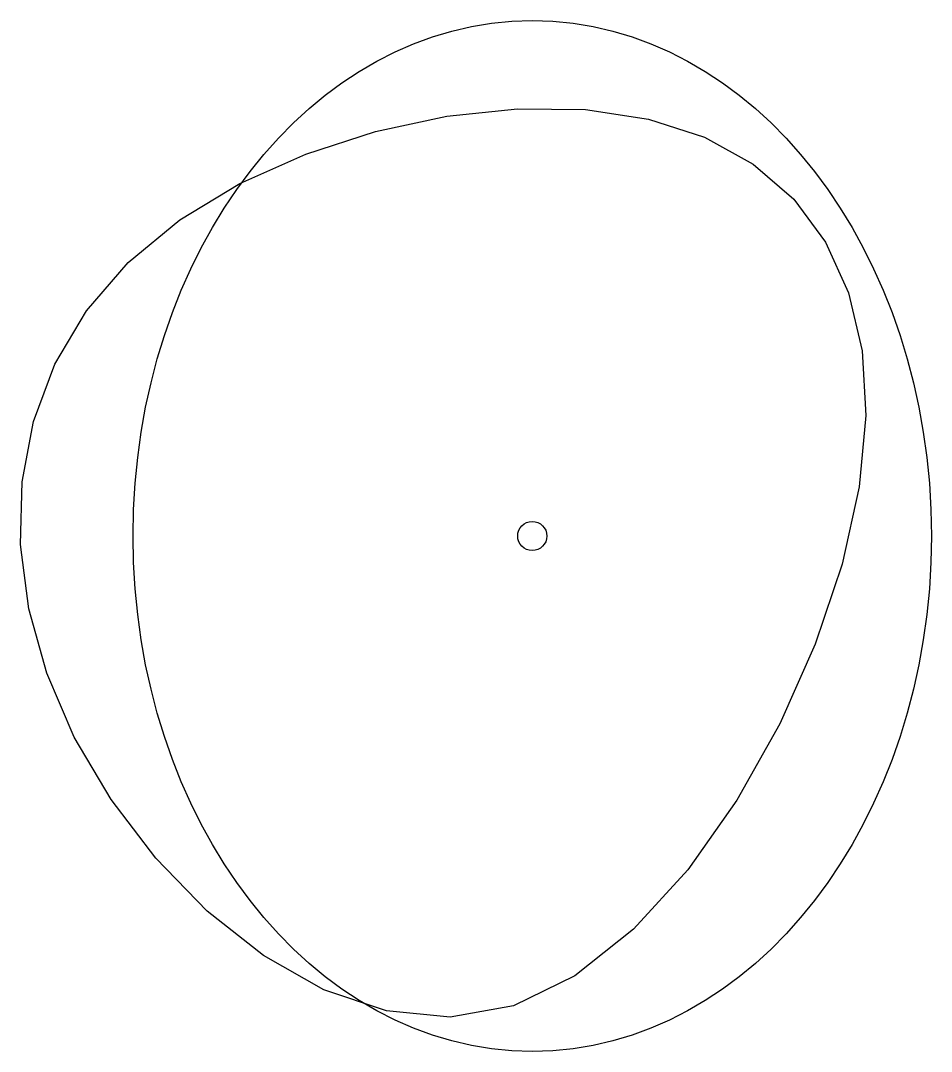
# Model space of a CAD drawing. Header units: metres. Extents: x -5.3 to 4.1, y -5.3 to 5.3.
import ezdxf

# ---------------------------------------------------------------- set-up
doc = ezdxf.new("R2010")
doc.units = ezdxf.units.M
doc.header["$LTSCALE"] = 0.2

msp = doc.modelspace()

# ---------------------------------------------------------------- linework, layer by layer
msp.add_lwpolyline([(-4.717, -2.072), (-5, -1.413), (-5.185, -0.749), (-5.27, -0.089), (-5.255, 0.557), (-5.138, 1.18), (-4.917, 1.771), (-4.592, 2.32), (-4.162, 2.818), (-3.629, 3.256), (-3.012, 3.63), (-2.333, 3.935), (-1.615, 4.168), (-0.881, 4.325), (-0.152, 4.401), (0.548, 4.393), (1.197, 4.296), (1.775, 4.108), (2.276, 3.832), (2.693, 3.47), (3.022, 3.026), (3.259, 2.504), (3.399, 1.908), (3.437, 1.24), (3.369, 0.505), (3.192, -0.289), (2.915, -1.114), (2.551, -1.936), (2.109, -2.722), (1.603, -3.438), (1.042, -4.052), (0.44, -4.531), (-0.193, -4.84), (-0.844, -4.956), (-1.5, -4.892), (-2.146, -4.674), (-2.767, -4.323), (-3.349, -3.864), (-3.878, -3.32), (-4.339, -2.715)], close=True)
msp.add_circle((0, 0), 0.15)
msp.add_ellipse((0, 0), major_axis=(0, -5.31), ratio=0.774302)

doc.saveas('drawing.dxf')
